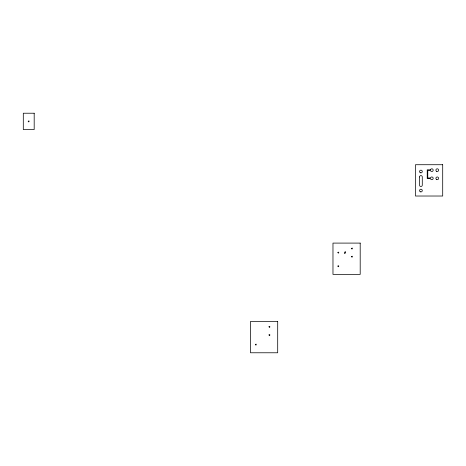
<?xml version="1.0" encoding="UTF-8"?>
<svg xmlns="http://www.w3.org/2000/svg" width="466" height="466" viewBox="0 0 466 466"><rect width="100%" height="100%" fill="white"/><g stroke="black" fill="none" stroke-linecap="round" stroke-linejoin="round"><path stroke-width="0.7" d="M345.271 252.089L344.729 252.089L344.729 253.463M344.729 253.16L345.271 253.16L345.271 251.605M419.563 176.964L419.557 185.136A1.363 1.363 0 0 0 420.92 186.499A1.363 1.363 0 0 0 422.283 185.136L422.289 176.964A1.363 1.363 0 0 0 420.926 175.6A1.363 1.363 0 0 0 419.563 176.964M28.216 121.253C28.886 123.333 29.836 119.785 28.216 121.253M255.391 344.467C256.055 346.547 257.005 342.999 255.391 344.467M269.004 326.771C269.668 328.85 270.618 325.303 269.004 326.771M269.004 334.938C269.668 337.017 270.618 333.47 269.004 334.938M337.897 252.473C338.566 254.553 339.516 251.005 337.897 252.473M337.891 266.092C338.561 268.171 339.51 264.624 337.891 266.092M351.504 248.395C352.174 250.475 353.123 246.928 351.504 248.395M351.504 256.562C352.174 258.642 353.123 255.094 351.504 256.562M34.187 113.226L23.3 113.226L23.3 129.56L34.187 129.56L34.187 113.226M442.7 164.719L415.474 164.719L415.474 196.023L442.7 196.023L442.7 164.719M430.497 169.81L427.229 169.81L427.229 178.525L430.497 178.682A1.363 1.363 0 0 0 432.594 179.445A1.363 1.363 0 0 0 432.594 177.214A1.363 1.363 0 0 0 430.497 177.977L427.771 177.977L427.771 170.515L430.497 170.515A1.363 1.363 0 0 0 432.594 171.278A1.363 1.363 0 0 0 432.594 169.047A1.363 1.363 0 0 0 430.497 169.81M360.195 243.095L332.974 243.095L332.974 274.398L360.195 274.398L360.195 243.095M277.695 321.464L250.469 321.464L250.469 352.774L277.695 352.774L277.695 321.464M420.245 172.7A1.363 1.363 0 0 0 422.289 171.517A1.363 1.363 0 0 0 420.245 170.34A1.363 1.363 0 0 0 420.245 172.7M420.239 191.759A1.363 1.363 0 0 0 422.283 190.582A1.363 1.363 0 0 0 420.239 189.4A1.363 1.363 0 0 0 420.239 191.759M436.572 179.509A1.363 1.363 0 0 0 438.617 178.332A1.363 1.363 0 0 0 436.572 177.15A1.363 1.363 0 0 0 436.572 179.509M436.572 171.342A1.363 1.363 0 0 0 438.617 170.16A1.363 1.363 0 0 0 436.572 168.983A1.363 1.363 0 0 0 436.572 171.342"/></g></svg>
